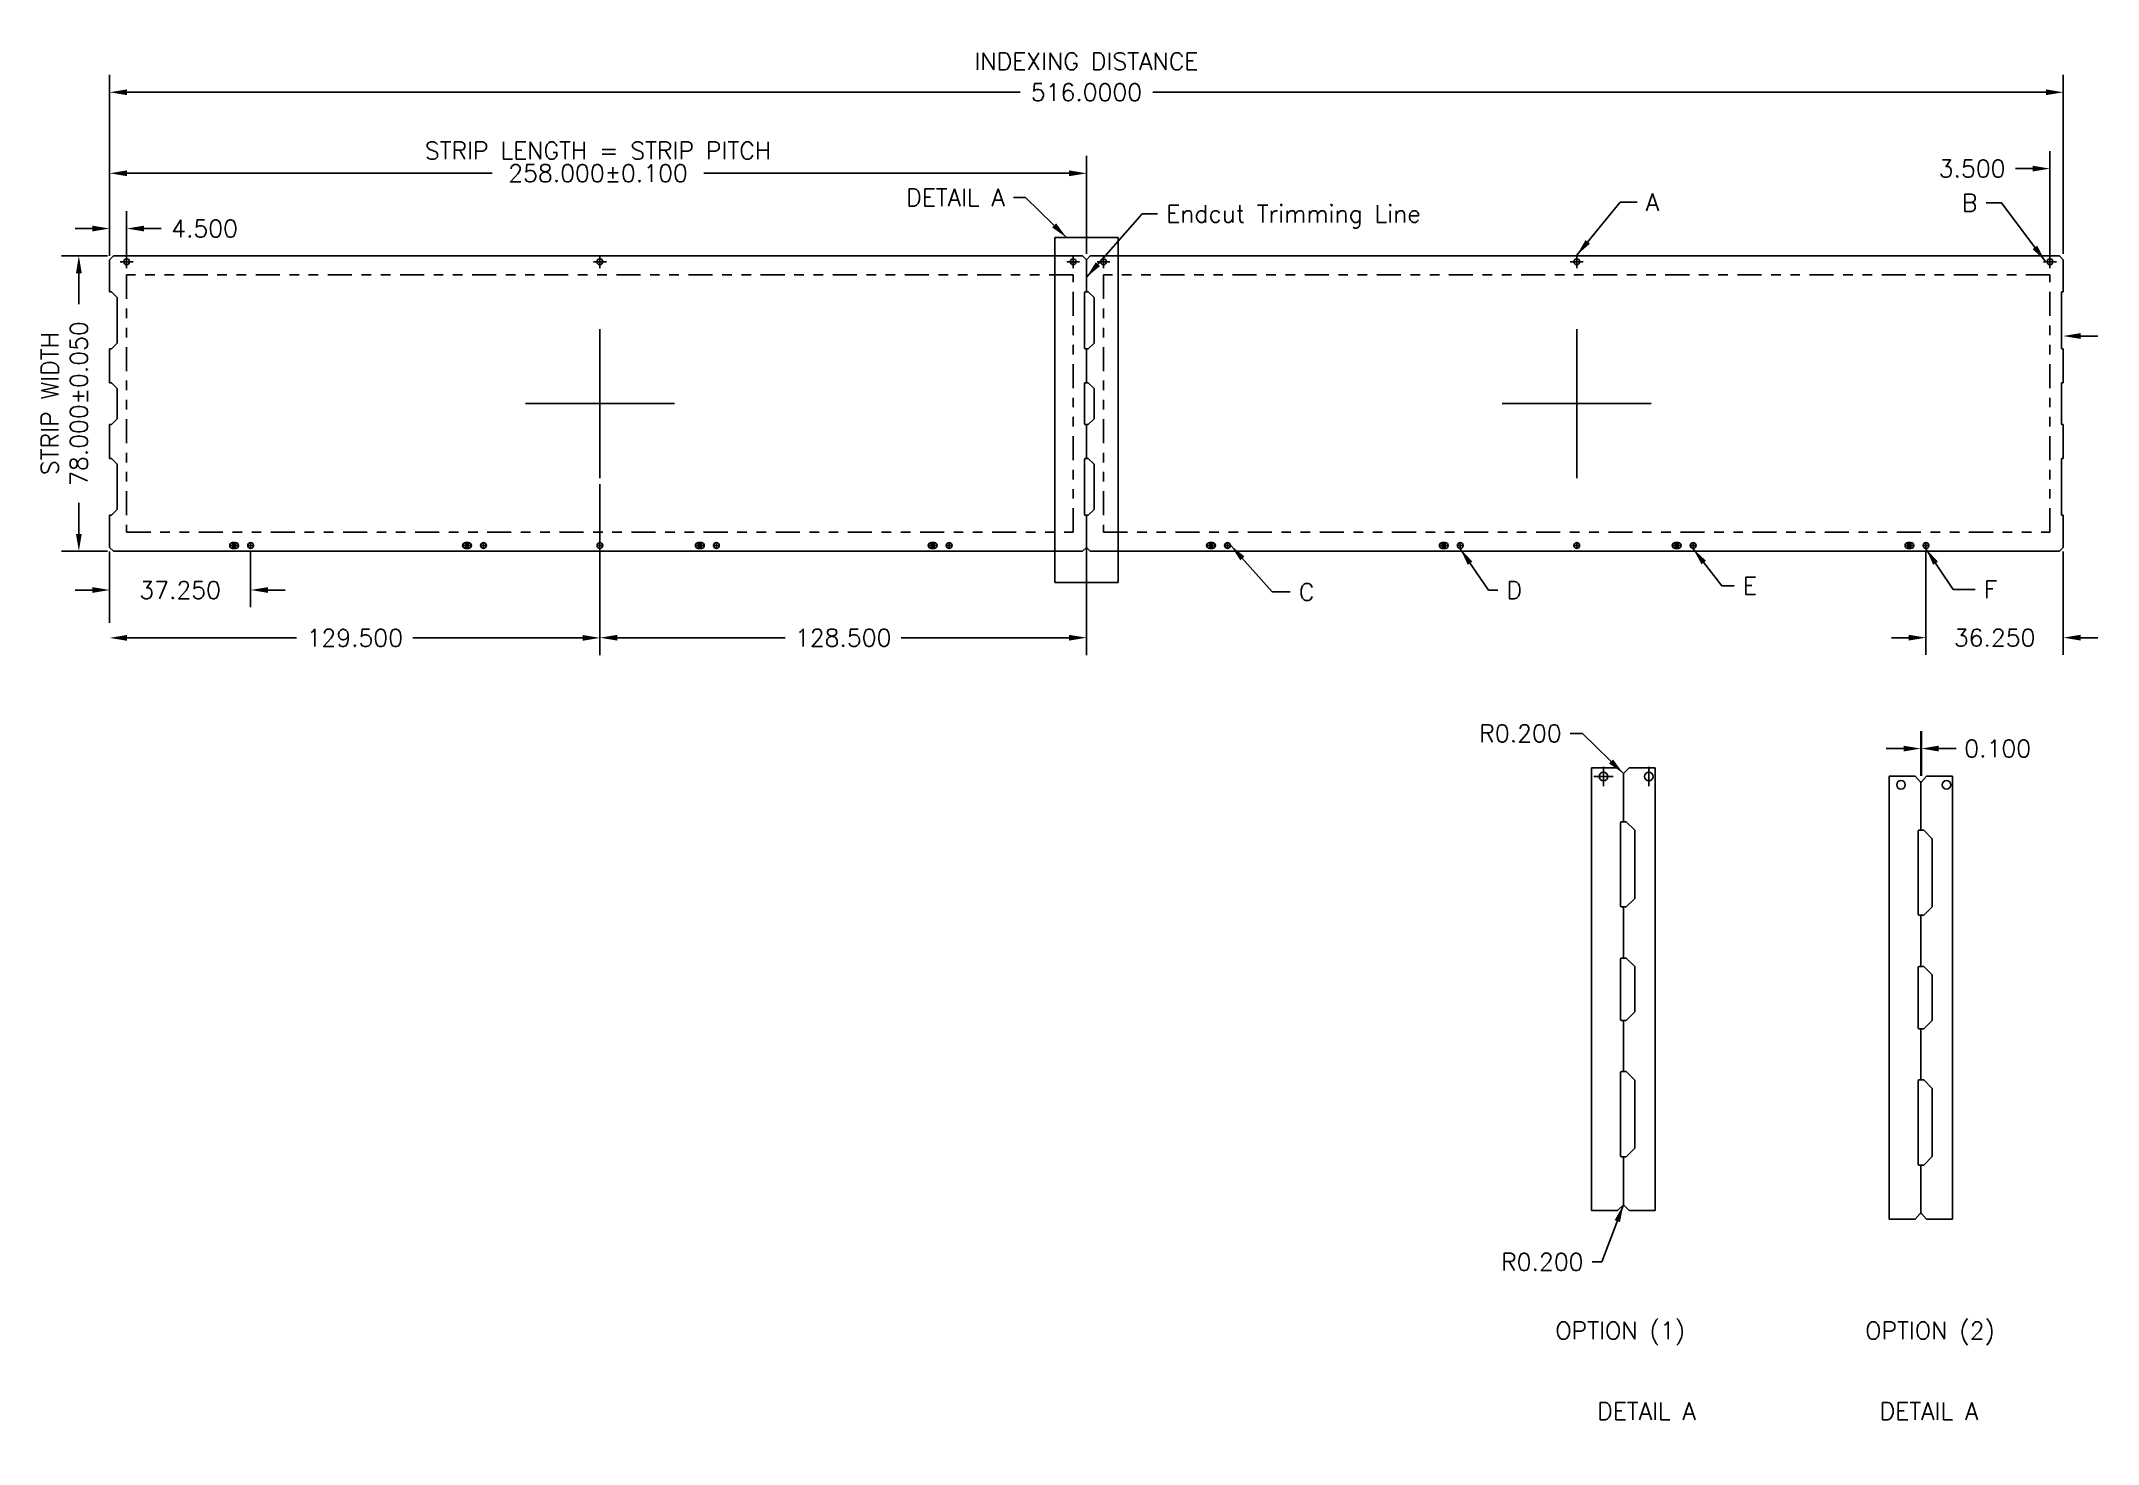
# Model space of a CAD drawing. Extents: x -2.2 to 19.2, y -9.7 to 4.9.
import ezdxf

# ---------------------------------------------------------------- set-up
doc = ezdxf.new("R2010")
doc.units = 0
doc.linetypes.add('CENTER', pattern=[2, 1.25, -0.25, 0.25, -0.25])
doc.linetypes.add('PHANTOM', pattern=[2.5, 1.25, -0.25, 0.25, -0.25, 0.25, -0.25])
doc.layers.get('0').update_dxf_attribs({"linetype": 'CONTINUOUS'})
for name, color, linetype in [('1', 7, 'CONTINUOUS'), ('1D', 4, 'CONTINUOUS'), ('CENTER', 2, 'CENTER'), ('PAGE1', 7, 'CONTINUOUS')]:
    doc.layers.add(name, color=color, linetype=linetype)
doc.styles.get("Standard").update_dxf_attribs({"font": 'simplex8.shx'})
doc.dimstyles.get("Standard").update_dxf_attribs({"dimtxt": 0.18, "dimasz": 0.18, "dimexe": 0.18, "dimexo": 0.0625, "dimgap": 0.09, "dimtad": 0, "dimdec": 4, "dimlfac": 25.4, "dimzin": 0, "dimdsep": 46, "dimtxsty": 'STANDARD', "dimcen": 0.09, "dimadec": 0, "dimazin": 0, "dimtfac": 1, "dimtdec": 4, "dimtofl": 0, "dimtmove": 0, "dimatfit": 3, "dimfxl": 1, "dimtolj": 1, "dimtzin": 0, "dimarcsym": 0})

msp = doc.modelspace()

# ---------------------------------------------------------------- linework, layer by layer
for p, q in [((-1.49921382712786, 2.243460383743524), (-1.4795287877578, 2.243460383743524)), ((8.638581448462695, 2.235586367995495), (8.638581448462695, 1.660783218389155)), ((8.658266487832769, 2.243460383743524), (8.646455464210732, 2.243460383743524)), ((8.658266487833123, 2.24346038374317), (8.677951527203183, 2.24346038374317)), ((18.79606176342368, 2.23558636799514), (18.79606176342368, 1.660783218388801)), ((18.81574680279375, 2.24346038374317), (18.80393577917171, 2.24346038374317)), ((-1.49921382712786, 1.652909202641126), (-1.479528787757779, 1.652909202641126)), ((8.658266487832769, 1.652909202641126), (8.646455464210732, 1.652909202641126)), ((8.658266487833123, 1.652909202640771), (8.677951527203202, 1.652909202640771)), ((18.81574680279375, 1.652909202640771), (18.80393577917171, 1.652909202640771)), ((-1.49921382712786, 1.298578493979746), (-1.479528787757779, 1.298578493979746)), ((8.638581448462695, 1.290704478231717), (8.638581448462695, 0.873381643586029)), ((8.658266487832769, 1.298578493979746), (8.646455464210732, 1.298578493979746)), ((8.658266487833123, 1.298578493979392), (8.677951527203202, 1.298578493979392)), ((18.79606176342368, 1.290704478231362), (18.79606176342368, 0.8733816435856747)), ((18.81574680279375, 1.298578493979392), (18.80393577917171, 1.298578493979392)), ((-1.49921382712786, 0.8655076278379993), (-1.479528787757779, 0.8655076278379993)), ((8.658266487832769, 0.8655076278379993), (8.646455464210732, 0.8655076278379993)), ((8.658266487833123, 0.865507627837645), (8.677951527203202, 0.865507627837645)), ((18.81574680279375, 0.865507627837645), (18.80393577917171, 0.865507627837645)), ((-1.49921382712786, 0.5111769191765774), (-1.479528787757779, 0.5111769191765774)), ((8.638581448462695, 0.5033029034285619), (8.638581448462695, -0.0715002461777488)), ((8.658266487832769, 0.5111769191765774), (8.646455464210732, 0.5111769191765774)), ((8.658266487833123, 0.511176919176223), (8.677951527203202, 0.511176919176223)), ((18.79606176342368, 0.5033029034282075), (18.79606176342368, -0.0715002461781031)), ((18.81574680279375, 0.511176919176223), (18.80393577917171, 0.511176919176223)), ((-1.49921382712786, -0.4140199312171263), (-1.49921382712786, -0.0793742619257785)), ((-1.49921382712786, -0.0793742619257785), (-1.479528787757779, -0.0793742619257785)), ((8.658266487832769, -0.0793742619257785), (8.646455464210732, -0.0793742619257785)), ((8.658266487833123, -0.4140199312174806), (8.658266487833123, -0.0793742619261329)), ((8.658266487833123, -0.0793742619261329), (8.677951527203202, -0.0793742619261329)), ((18.81574680279375, -0.0793742619261329), (18.80393577917171, -0.0793742619261329)), ((14.21186465082508, -3.279756041459592), (14.21186465082508, -4.1419607658691)), ((14.24139220988019, -3.267945017837547), (14.22367567444713, -3.267945017837547)), ((14.24139220988072, -3.26794501783808), (14.27091976893581, -3.26794501783808)), ((14.24139220988019, -4.153771789491145), (14.22367567444713, -4.153771789491145)), ((14.24139220988072, -4.153771789491678), (14.27091976893584, -4.153771789491678)), ((14.21186465082508, -4.697078876105258), (14.21186465082508, -5.323063128073791)), ((14.24139220988019, -4.685267852483214), (14.22367567444713, -4.685267852483214)), ((14.24139220988072, -4.685267852483747), (14.27091976893584, -4.685267852483747)), ((14.24139220988019, -5.334874151695835), (14.22367567444713, -5.334874151695835)), ((14.24139220988072, -5.334874151696368), (14.27091976893584, -5.334874151696368)), ((14.21186465082508, -5.878181238309991), (14.21186465082508, -6.740385962719457)), ((14.24139220988019, -5.866370214687968), (14.22367567444713, -5.866370214687968)), ((14.24139220988072, -5.866370214688501), (14.27091976893584, -5.866370214688501)), ((14.24139220988019, -6.752196986341502), (14.22367567444713, -6.752196986341502)), ((14.24139220988072, -7.254165490279056), (14.24139220988072, -6.752196986342035)), ((14.24139220988072, -6.752196986342035), (14.27091976893584, -6.752196986342035))]:
    msp.add_line(p, q)
for centre, radius in [((-1.322051553303891, 2.557948572720006), 0.03), ((8.835428761657091, 2.557948572719652), 0.03), ((14.50713562061667, -2.796212734373355), 0.045)]:
    msp.add_circle(centre, radius)
at = {"color": 1}
for centre, radius in [((3.599208289407592, 2.557948572720121), 0.03), ((8.520468131735475, 2.557948572719894), 0.03), ((13.75668860436857, 2.557948572719767), 0.03), ((18.67794844669646, 2.557948572719539), 0.03), ((14.03469467573425, -2.796212734372993), 0.045)]:
    msp.add_circle(centre, radius, dxfattribs=at)
for centre, radius, start, end in [((8.646455464210732, 2.235586367995495), 0.0078740157480315, 90, 180), ((18.80393577917171, 2.23558636799514), 0.0078740157480315, 90, 180), ((8.646455464210732, 1.660783218389155), 0.0078740157480315, 180, 270), ((18.80393577917171, 1.660783218388801), 0.0078740157480315, 180, 270), ((8.646455464210732, 1.290704478231717), 0.0078740157480315, 90, 180), ((18.80393577917171, 1.290704478231362), 0.0078740157480315, 90, 180), ((8.646455464210732, 0.873381643586029), 0.0078740157480315, 180, 270), ((18.80393577917171, 0.8733816435856747), 0.0078740157480315, 180, 270), ((8.646455464210732, 0.5033029034285619), 0.0078740157480315, 90, 180), ((18.80393577917171, 0.5033029034282075), 0.0078740157480315, 90, 180), ((8.646455464210732, -0.0715002461777488), 0.0078740157480315, 180, 270), ((18.80393577917171, -0.0715002461781031), 0.0078740157480315, 180, 270), ((14.22367567444713, -3.279756041459592), 0.0118110236220473, 90, 180), ((14.22367567444713, -4.1419607658691), 0.0118110236220473, 180, 270), ((14.22367567444713, -4.697078876105258), 0.0118110236220473, 90, 180), ((14.22367567444713, -5.323063128073791), 0.0118110236220473, 180, 270), ((14.22367567444713, -5.878181238309991), 0.0118110236220473, 90, 180), ((14.22367567444713, -6.740385962719457), 0.0118110236220473, 180, 270)]:
    msp.add_arc(centre, radius, start, end)
at = {"layer": '1', "linetype": 'Continuous'}
for p, q in [((17.276203656361, -2.79428084137222), (17.00501189275981, -2.79428084137222)), ((17.32935326266003, -2.85333595948223), (17.276203656361, -2.79428084137222)), ((17.32935326266003, -2.85333595948223), (17.33525877447088, -2.85333595948223)), ((17.33525877447088, -2.85333595948223), (17.33525877447088, -3.355304463417205)), ((17.34116428628208, -2.85333595948223), (17.33525877447088, -2.85333595948223)), ((17.39431389258111, -2.79428084137222), (17.34116428628208, -2.85333595948223)), ((17.66551489769929, -2.79428084137222), (17.39431389258111, -2.79428084137222)), ((17.30573121541594, -3.367115487039207), (17.30573121541594, -4.229320211445262)), ((17.33525877447088, -3.355304463417205), (17.31754223903799, -3.355304463417205)), ((17.33525877447088, -3.355304463417205), (17.36478633352617, -3.355304463417205)), ((17.36478633352582, -3.355304463417205), (17.45336901069099, -3.443887140582241)), ((17.45336901069099, -3.443887140582241), (17.45336901069099, -4.152548557902228)), ((17.33525877447088, -4.241131235067264), (17.31754223903799, -4.241131235067264)), ((17.33525877447088, -4.241131235067264), (17.33525877447088, -4.772627298057223)), ((17.33525877447088, -4.241131235067264), (17.36478633352617, -4.241131235067264)), ((17.45336901069099, -4.152548557902228), (17.36478633352582, -4.241131235067264)), ((17.30573121541594, -4.784438321679225), (17.30573121541594, -5.410422573645242)), ((17.33525877447088, -4.772627298057223), (17.31754223903799, -4.772627298057223)), ((17.33525877447088, -4.772627298057223), (17.36478633352617, -4.772627298057223)), ((17.36478633352582, -4.772627298057223), (17.45336901069099, -4.861209975222216)), ((17.45336901069099, -4.861209975222216), (17.45336901069099, -5.333650920102208)), ((17.45336901069099, -5.333650920102208), (17.36478633352617, -5.422233597267243)), ((17.33525877447088, -5.422233597267243), (17.31754223903799, -5.422233597267243)), ((17.33525877447088, -5.422233597267243), (17.33525877447088, -5.953729660257245)), ((17.33525877447088, -5.422233597267243), (17.36478633352617, -5.422233597267243)), ((17.30573121541594, -5.965540683879247), (17.30573121541594, -6.827745408285259)), ((17.33525877447088, -5.953729660257245), (17.31754223903799, -5.953729660257245)), ((17.33525877447088, -5.953729660257245), (17.36478633352617, -5.953729660257245)), ((17.36478633352617, -5.953729660257245), (17.45336901069099, -6.042312337422238)), ((17.45336901069099, -6.042312337422238), (17.45336901069099, -6.750973754742226)), ((17.33525877447088, -6.839556431907219), (17.31754223903799, -6.839556431907219)), ((17.33525877447088, -7.341524935842237), (17.33525877447088, -6.839556431907219)), ((17.33525877447088, -6.839556431907219), (17.36478633352617, -6.839556431907219)), ((17.45336901069099, -6.750973754742226), (17.36478633352582, -6.839556431907219)), ((17.00501189275981, -7.400580053952246), (17.276203656361, -7.400580053952246)), ((17.32935326266003, -7.341524935842237), (17.276203656361, -7.400580053952204)), ((17.32935326266003, -7.341524935842237), (17.33525877447088, -7.341524935842237)), ((17.34116428628208, -7.341524935842194), (17.33525877447088, -7.341524935842194)), ((17.39431389258111, -7.400580053952204), (17.34116428628208, -7.341524935842194)), ((17.39431389258111, -7.400580053952246), (17.66551489769929, -7.400580053952246))]:
    msp.add_line(p, q, dxfattribs=at)
for centre in [(17.12856586108596, -2.883572179954548), (17.60100680596603, -2.883572179954548)]:
    msp.add_circle(centre, 0.04499999999982, dxfattribs=at)
for centre, start, end in [((17.31754223903799, -3.367115487039207), 90, 180), ((17.31754223903799, -4.229320211445262), 180, 270), ((17.31754223903799, -4.784438321679225), 90, 180), ((17.31754223903799, -5.410422573645242), 180, 270), ((17.31754223903799, -5.965540683879247), 90, 180), ((17.31754223903799, -6.827745408285259), 180, 270)]:
    msp.add_arc(centre, 0.011811023622, start, end, dxfattribs=at)
at = {"layer": '1D'}
for p, q in [((-1.49921382712786, 2.640606053034851), (-1.49921382712786, 4.500484631890962)), ((18.8157468027934, 2.640606053034851), (18.8157468027934, 4.500484631890962)), ((-1.31921382712786, 4.320484631890963), (7.968266487832769, 4.320484631890963)), ((18.6357468027934, 4.320484631890963), (9.348266487832769, 4.320484631890963)), ((-1.49921382712786, 2.640606053034851), (-1.49921382712786, 3.657655014857986)), ((8.658266487832769, 2.640606053034851), (8.658266487832769, 3.657655014857986)), ((18.67794844669646, 2.620448572719539), (18.67794844669646, 3.706454787400843)), ((18.81574680279375, 2.640606053034503), (18.81574680279375, 3.706454787400843)), ((-1.31921382712786, 3.477655014857987), (2.478097758923882, 3.477655014857987)), ((8.47826648783277, 3.477655014857987), (4.680954901781025, 3.477655014857987)), ((18.49794844669646, 3.526454787400844), (18.31794844669646, 3.526454787400844)), ((-1.49921382712786, 2.620448572720006), (-1.49921382712786, 3.082739197550516)), ((-1.322051553303891, 2.620448572720006), (-1.322051553303891, 3.082739197550516)), ((-1.67921382712786, 2.902739197550516), (-1.85921382712786, 2.902739197550516)), ((-1.142051553303891, 2.902739197550516), (-0.9620515533038912, 2.902739197550516)), ((8.328014985363028, 2.809243630421492), (8.328014985363032, -0.777985824272065)), ((8.328014985363028, 2.809243630421492), (8.988517990302508, 2.809243630421493)), ((8.988517990302508, 2.809243630421493), (8.988517990302508, -0.777985824272065)), ((-1.522343748387693, 2.617476131775006), (-1.999056785116685, 2.617476131775006)), ((-1.819056785116686, 2.437476131775006), (-1.819056785116686, 2.114900203766004)), ((3.599208289261358, 0.3073674726997666), (3.599208289362028, 1.856718649118192)), ((13.75668860422235, 0.3073674726992985), (13.75668860432302, 1.856718649117724)), ((18.99574680279375, 1.784763171855395), (19.17574680279375, 1.784763171855395)), ((2.82453270110248, 1.082043060908979), (4.373883877520906, 1.082043060908979)), ((12.98201301606347, 1.082043060908511), (14.53136419248189, 1.082043060908511)), ((3.599208289261358, 0.2448674726997666), (3.599208289261358, -1.200069233645699)), ((3.599208289261358, 0.2448674726997666), (3.599208289261358, -1.533428733416876)), ((-1.819056785116686, -0.2733900099572818), (-1.819056785116686, 0.04918591805172)), ((8.658266487833123, -0.1418742619261328), (8.658266487833123, -1.533428733416876)), ((-1.522343748387697, -0.4533900099572819), (-1.999056785116686, -0.4533900099572817)), ((-1.49921382712786, -0.456362450902148), (-1.49921382712786, -1.03729304938755)), ((-1.49921382712786, -0.4765199312171263), (-1.49921382712786, -1.200069233645699)), ((-0.0326814745637449, -0.456362450902148), (-0.032681474563745, -1.03729304938755)), ((17.3885783679563, -0.4563624509024418), (17.3885783679563, -1.533016884596072)), ((18.81574680279375, -0.4563624509024418), (18.81574680279375, -1.533016884596072)), ((8.32801498536303, -0.777985824272065), (8.988517990302508, -0.777985824272065)), ((-1.67921382712786, -0.8572930493875504), (-1.85921382712786, -0.8572930493875504)), ((0.147318525436255, -0.8572930493875504), (0.327318525436255, -0.8572930493875504)), ((-1.31921382712786, -1.355176462173403), (0.4457115167810344, -1.355176462173403)), ((3.419208289261358, -1.355176462173403), (1.654282945352463, -1.355176462173403)), ((3.779208289261358, -1.353428733416876), (5.524451674261526, -1.353428733416876)), ((8.478266487833123, -1.353428733416876), (6.733023102832954, -1.353428733416876)), ((17.2085783679563, -1.353016884596073), (17.0285783679563, -1.353016884596073)), ((18.99574680279375, -1.353016884596073), (19.17574680279375, -1.353016884596073)), ((17.33525877447088, -2.79083595948223), (17.33525877447088, -2.326565277526476)), ((17.34116428628208, -2.79083595948223), (17.34116428628208, -2.326565277526476)), ((17.15525877447088, -2.506565277526476), (16.97525877447089, -2.506565277526476)), ((17.52116428628208, -2.506565277526476), (17.70116428628208, -2.506565277526476)), ((13.91114070741045, -2.706921395790324), (13.91114070741046, -7.313220608388752)), ((14.57164371234993, -2.706921395790324), (14.57164371234993, -7.313220608389276)), ((17.00501189275981, -2.794280841371516), (17.00501189275981, -7.400580053969944)), ((17.66551489769929, -2.794280841371516), (17.66551489769929, -7.400580053970468))]:
    msp.add_line(p, q, dxfattribs=at)
at = {"layer": '1D', "color": 6, "linetype": 'PHANTOM', "ltscale": 0.2}
for points in [[(-1.322051553303879, -0.2565396209809023), (8.520468131735475, -0.2565396209809023), (8.520468131735475, 2.420625733349822), (-1.322051553303893, 2.420625733349808)], [(8.835428761657102, -0.2565396209812567), (18.67794844669646, -0.2565396209812567), (18.67794844669646, 2.420625733349468), (8.83542876165709, 2.420625733349454)]]:
    msp.add_lwpolyline(points, close=True, dxfattribs=at)
at = {"layer": '1D'}
for points in [[(-1.31921382712786, 4.350484631890963), (-1.31921382712786, 4.290484631890963), (-1.49921382712786, 4.320484631890963)], [(18.6357468027934, 4.350484631890963), (18.6357468027934, 4.290484631890963), (18.8157468027934, 4.320484631890963)], [(-1.31921382712786, 3.507655014857987), (-1.31921382712786, 3.447655014857987), (-1.49921382712786, 3.477655014857987)], [(8.47826648783277, 3.507655014857987), (8.47826648783277, 3.447655014857987), (8.658266487832769, 3.477655014857987)], [(18.49794844669646, 3.556454787400844), (18.49794844669646, 3.496454787400844), (18.67794844669646, 3.526454787400844)], [(-1.67921382712786, 2.932739197550516), (-1.67921382712786, 2.872739197550517), (-1.49921382712786, 2.902739197550516)], [(-1.142051553303891, 2.932739197550516), (-1.142051553303891, 2.872739197550517), (-1.322051553303891, 2.902739197550516)], [(-1.849056785116686, 2.437476131775006), (-1.789056785116686, 2.437476131775006), (-1.819056785116685, 2.617476131775006)], [(18.99574680279375, 1.814763171855395), (18.99574680279375, 1.754763171855395), (18.81574680279375, 1.784763171855395)], [(-1.849056785116686, -0.2733900099572818), (-1.789056785116686, -0.2733900099572818), (-1.819056785116686, -0.4533900099572818)], [(-1.67921382712786, -0.8272930493875502), (-1.67921382712786, -0.8872930493875504), (-1.49921382712786, -0.8572930493875504)], [(0.147318525436255, -0.8272930493875502), (0.147318525436255, -0.8872930493875504), (-0.032681474563745, -0.8572930493875504)], [(-1.31921382712786, -1.325176462173403), (-1.31921382712786, -1.385176462173403), (-1.49921382712786, -1.355176462173403)], [(3.419208289261358, -1.325176462173403), (3.419208289261358, -1.385176462173403), (3.599208289261358, -1.355176462173403)], [(3.779208289261358, -1.323428733416876), (3.779208289261358, -1.383428733416876), (3.599208289261358, -1.353428733416876)], [(8.478266487833123, -1.323428733416876), (8.478266487833123, -1.383428733416876), (8.658266487833123, -1.353428733416876)], [(17.2085783679563, -1.323016884596073), (17.2085783679563, -1.383016884596073), (17.3885783679563, -1.353016884596073)], [(18.99574680279375, -1.323016884596073), (18.99574680279375, -1.383016884596073), (18.81574680279375, -1.353016884596073)], [(17.15525877447088, -2.476565277526476), (17.15525877447088, -2.536565277526476), (17.33525877447088, -2.506565277526476)], [(17.52116428628208, -2.476565277526476), (17.52116428628208, -2.536565277526476), (17.34116428628208, -2.506565277526476)]]:
    msp.add_solid(points, dxfattribs=at)
at = {"layer": 'CENTER', "ltscale": 0.4}
for p, q in [((-1.322051553303891, 2.491019438861739), (-1.322051553303891, 2.624877706578273)), ((-1.322051553303891, 2.491019438861853), (-1.322051553303891, 2.624877706578387)), ((8.835428761657091, 2.491019438861385), (8.835428761657091, 2.624877706577918)), ((8.835428761657091, 2.491019438861499), (8.835428761657091, 2.624877706578032)), ((-1.388705096610967, 2.557948572720006), (-1.254846828894427, 2.557948572720006)), ((8.768775218350015, 2.557948572719652), (8.902633486066556, 2.557948572719652)), ((14.50713562061667, -2.896606435160755), (14.50713562061667, -2.695819033585955)), ((14.50713562061667, -2.896606435160585), (14.50713562061667, -2.695819033585785))]:
    msp.add_line(p, q, dxfattribs=at)
at = {"layer": 'CENTER', "color": 1, "ltscale": 0.4}
for p, q in [((3.599208289407599, 2.491019438861741), (3.599208289407599, 2.624877706578274)), ((3.599208289407599, 2.491019438861741), (3.599208289407599, 2.624877706578274)), ((3.599208289407592, 2.491019438861854), (3.599208289407592, 2.624877706578388)), ((8.520468131735475, 2.491019438861741), (8.520468131735475, 2.624877706578274)), ((8.520468131735475, 2.491019438861627), (8.520468131735475, 2.62487770657816)), ((13.75668860436858, 2.491019438861386), (13.75668860436858, 2.62487770657792)), ((13.75668860436858, 2.491019438861386), (13.75668860436858, 2.62487770657792)), ((13.75668860436857, 2.4910194388615), (13.75668860436857, 2.624877706578033)), ((18.67794844669646, 2.491019438861386), (18.67794844669646, 2.62487770657792)), ((18.67794844669646, 2.491019438861273), (18.67794844669646, 2.624877706577806)), ((3.532279155549332, 2.557948572720007), (3.666137423265872, 2.557948572720007)), ((8.45353899787721, 2.557948572719894), (8.58739726559375, 2.557948572719894)), ((13.68975947051031, 2.557948572719653), (13.82361773822685, 2.557948572719653)), ((18.61101931283819, 2.557948572719539), (18.74487758055473, 2.557948572719539)), ((14.03469467573425, -2.896606435160222), (14.03469467573425, -2.695819033585422)), ((14.03469467573425, -2.896606435160393), (14.03469467573425, -2.695819033585593)), ((13.93430097494685, -2.796212734372993), (14.13508837652166, -2.796212734372993))]:
    msp.add_line(p, q, dxfattribs=at)
at = {"layer": 'PAGE1'}
for p, q in [((-1.459843748387719, 2.617476131775006), (-1.49921382712786, 2.578106053034858)), ((-1.49921382712786, 2.578106053034858), (-1.49921382712786, 2.243460383743524)), ((8.618896409092635, 2.617476131775006), (-1.459843748387719, 2.617476131775006)), ((8.658266487832769, 2.578106053034858), (8.618896409092635, 2.617476131775006)), ((8.697636566573264, 2.617476131774652), (8.658266487833123, 2.578106053034503)), ((8.658266487832769, 2.243460383743524), (8.658266487832769, 2.578106053034858)), ((8.658266487833123, 2.578106053034503), (8.658266487833123, 2.24346038374317)), ((18.77637672405362, 2.617476131774652), (8.697636566573264, 2.617476131774652)), ((18.81574680279375, 2.578106053034503), (18.77637672405362, 2.617476131774652)), ((18.81574680279375, 2.24346038374317), (18.81574680279375, 2.578106053034503)), ((-1.4795287877578, 2.243460383743524), (-1.420473669647563, 2.184405265633259)), ((-1.420473669647563, 2.184405265633259), (-1.420473669647542, 1.711964320751391)), ((8.677951527203183, 2.24346038374317), (8.73700664531342, 2.184405265632904)), ((8.73700664531342, 2.184405265632904), (8.73700664531344, 1.711964320751037)), ((-1.420473669647542, 1.711964320751391), (-1.4795287877578, 1.652909202641126)), ((8.73700664531344, 1.711964320751037), (8.677951527203183, 1.652909202640771)), ((-1.49921382712786, 1.652909202641126), (-1.49921382712786, 1.298578493979746)), ((8.658266487832769, 1.298578493979746), (8.658266487832769, 1.652909202641126)), ((8.658266487833123, 1.652909202640771), (8.658266487833123, 1.298578493979392)), ((18.81574680279375, 1.298578493979392), (18.81574680279375, 1.652909202640771)), ((-1.4795287877578, 1.298578493979746), (-1.420473669647542, 1.239523375869495)), ((8.677951527203183, 1.298578493979392), (8.73700664531344, 1.239523375869141)), ((-1.420473669647542, 1.239523375869495), (-1.420473669647542, 0.9245627459482506)), ((8.73700664531344, 1.239523375869141), (8.73700664531344, 0.9245627459478962)), ((-1.49921382712786, 0.8655076278379993), (-1.49921382712786, 0.5111769191765774)), ((-1.420473669647542, 0.9245627459482506), (-1.479528787757757, 0.8655076278379993)), ((8.658266487832769, 0.5111769191765774), (8.658266487832769, 0.8655076278379993)), ((8.658266487833123, 0.865507627837645), (8.658266487833123, 0.511176919176223)), ((8.73700664531344, 0.9245627459478962), (8.677951527203225, 0.865507627837645)), ((18.81574680279375, 0.511176919176223), (18.81574680279375, 0.865507627837645)), ((-1.479528787757757, 0.5111769191765774), (-1.420473669647542, 0.4521218010663546)), ((-1.420473669647542, 0.4521218010663546), (-1.420473669647542, -0.0203191438155557)), ((8.677951527203225, 0.511176919176223), (8.73700664531344, 0.4521218010660002)), ((8.73700664531344, 0.4521218010660002), (8.73700664531344, -0.0203191438159101)), ((-1.420473669647542, -0.0203191438155557), (-1.479528787757779, -0.0793742619257785)), ((8.658266487832769, -0.4140199312171263), (8.658266487832755, -0.0793742619257785)), ((8.73700664531344, -0.0203191438159101), (8.677951527203202, -0.0793742619261329)), ((18.81574680279375, -0.4140199312174806), (18.81574680279374, -0.0793742619261329)), ((-1.49921382712786, -0.4140199312171263), (-1.459843748387697, -0.4533900099572748)), ((-0.2555948603905094, -0.3938624509021622), (-0.1847287186582349, -0.3938624509021622)), ((-0.2398468288944784, -0.3938624509021622), (-0.1689806871621897, -0.3938624509021622)), ((-0.2240987973983906, -0.3938624509021622), (-0.1532326556661161, -0.3938624509021622)), ((-0.2201617895243828, -0.4292955217682959), (-0.2201617895243828, -0.3584293800360143)), ((-0.2044137580283163, -0.4292955217682959), (-0.2044137580283163, -0.3584293800360143)), ((-0.1886657265322498, -0.4292955217682959), (-0.1886657265322498, -0.3584293800360143)), ((-0.0681145454298857, -0.393862450902148), (0.002751596302403, -0.393862450902148)), ((2.165664982129179, -0.3938624509021622), (2.236531123861453, -0.3938624509021622)), ((2.18141301362521, -0.3938624509021622), (2.252279155357499, -0.3938624509021622)), ((2.197161045121291, -0.3938624509021622), (2.268027186853565, -0.3938624509021622)), ((2.201098052995305, -0.4292955217682959), (2.201098052995305, -0.3584293800360143)), ((2.216846084491372, -0.4292955217682959), (2.216846084491372, -0.3584293800360143)), ((2.232594115987438, -0.4292955217682959), (2.232594115987438, -0.3584293800360143)), ((3.563775218349647, -0.3938624509021622), (3.634641360081936, -0.3938624509021622)), ((3.599208289215795, -0.3584293800360143), (3.599208289215795, -0.4292955217682959)), ((4.58692482464886, -0.3938624509021622), (4.657790966381135, -0.3938624509021622)), ((4.602672856144891, -0.3938624509021622), (4.67353899787718, -0.3938624509021622)), ((4.618420887640979, -0.3938624509021622), (4.689287029373247, -0.3938624509021622)), ((4.622357895514987, -0.4292955217682959), (4.622357895514987, -0.3584293800360143)), ((4.638105927011054, -0.4292955217682959), (4.638105927011054, -0.3584293800360143)), ((4.65385395850712, -0.4292955217682959), (4.65385395850712, -0.3584293800360143)), ((7.008184667168549, -0.3938624509021622), (7.079050808900817, -0.3938624509021622)), ((7.02393269866458, -0.3938624509021622), (7.094798840396869, -0.3938624509021622)), ((7.039680730160661, -0.3938624509021622), (7.110546871892935, -0.3938624509021622)), ((7.043617738034676, -0.4292955217682959), (7.043617738034676, -0.3584293800360143)), ((7.059365769530742, -0.4292955217682959), (7.059365769530742, -0.3584293800360143)), ((7.075113801026809, -0.4292955217682959), (7.075113801026809, -0.3584293800360143)), ((8.6188964090926, -0.4533900099572748), (8.658266487832769, -0.4140199312171263)), ((8.658266487833123, -0.4140199312174806), (8.697636566573285, -0.4533900099576292)), ((9.901885454570474, -0.3938624509025166), (9.972751596302748, -0.3938624509025166)), ((9.917633486066505, -0.3938624509025166), (9.988499627798793, -0.3938624509025166)), ((9.933381517562593, -0.3938624509025166), (10.00424765929486, -0.3938624509025166)), ((9.9373185254366, -0.4292955217686503), (9.9373185254366, -0.3584293800363687)), ((9.953066556932667, -0.4292955217686503), (9.953066556932667, -0.3584293800363687)), ((9.968814588428733, -0.4292955217686503), (9.968814588428733, -0.3584293800363687)), ((10.0893657695311, -0.3938624509025024), (10.16023191126338, -0.3938624509025024)), ((12.32314529709016, -0.3938624509025166), (12.39401143882244, -0.3938624509025166)), ((12.33889332858619, -0.3938624509025166), (12.40975947031848, -0.3938624509025166)), ((12.35464136008227, -0.3938624509025166), (12.42550750181455, -0.3938624509025166)), ((12.35857836795629, -0.4292955217686503), (12.35857836795629, -0.3584293800363687)), ((12.37432639945235, -0.4292955217686503), (12.37432639945235, -0.3584293800363687)), ((12.39007443094842, -0.4292955217686503), (12.39007443094842, -0.3584293800363687)), ((13.72125553331063, -0.3938624509025166), (13.79212167504292, -0.3938624509025166)), ((13.75668860417678, -0.3584293800363687), (13.75668860417678, -0.4292955217686503)), ((14.74440513960984, -0.3938624509025166), (14.81527128134212, -0.3938624509025166)), ((14.76015317110587, -0.3938624509025166), (14.83101931283816, -0.3938624509025166)), ((14.77590120260196, -0.3938624509025166), (14.84676734433423, -0.3938624509025166)), ((14.77983821047597, -0.4292955217686503), (14.77983821047597, -0.3584293800363687)), ((14.79558624197204, -0.4292955217686503), (14.79558624197204, -0.3584293800363687)), ((14.8113342734681, -0.4292955217686503), (14.8113342734681, -0.3584293800363687)), ((17.16566498212953, -0.3938624509025166), (17.2365311238618, -0.3938624509025166)), ((17.18141301362556, -0.3938624509025166), (17.25227915535785, -0.3938624509025166)), ((17.19716104512164, -0.3938624509025166), (17.26802718685392, -0.3938624509025166)), ((17.20109805299566, -0.4292955217686503), (17.20109805299566, -0.3584293800363687)), ((17.21684608449173, -0.4292955217686503), (17.21684608449173, -0.3584293800363687)), ((17.23259411598779, -0.4292955217686503), (17.23259411598779, -0.3584293800363687)), ((18.77637672405358, -0.4533900099576292), (18.81574680279375, -0.4140199312174806)), ((-1.459843748387697, -0.4533900099572748), (8.6188964090926, -0.4533900099572748)), ((8.697636566573285, -0.4533900099576292), (18.77637672405358, -0.4533900099576292)), ((14.18233709176999, -2.706921395790324), (13.91114070741046, -2.706921395790327)), ((14.24139220988019, -2.765976513900547), (14.18233709176999, -2.706921395790324)), ((14.30044732799093, -2.706921395790857), (14.24139220988072, -2.76597651390108)), ((14.24139220988019, -3.267945017837547), (14.24139220988019, -2.765976513900547)), ((14.24139220988072, -2.76597651390108), (14.24139220988072, -3.26794501783808)), ((14.57164371234993, -2.706921395790857), (14.30044732799093, -2.706921395790857)), ((14.27091976893581, -3.26794501783808), (14.35950244610117, -3.356527695003478)), ((14.35950244610117, -3.356527695003478), (14.3595024461012, -4.065189112326279)), ((14.24139220988019, -4.685267852483214), (14.24139220988019, -4.153771789491145)), ((14.24139220988072, -4.153771789491678), (14.24139220988072, -4.685267852483747)), ((14.3595024461012, -4.065189112326279), (14.27091976893581, -4.153771789491678)), ((14.27091976893581, -4.685267852483747), (14.3595024461012, -4.773850529649124)), ((14.3595024461012, -4.773850529649124), (14.3595024461012, -5.246291474530991)), ((14.24139220988019, -5.866370214687968), (14.24139220988019, -5.334874151695835)), ((14.24139220988072, -5.334874151696368), (14.24139220988072, -5.866370214688501)), ((14.3595024461012, -5.246291474530991), (14.27091976893587, -5.334874151696368)), ((14.27091976893587, -5.866370214688501), (14.3595024461012, -5.954952891853835)), ((14.3595024461012, -5.954952891853835), (14.3595024461012, -6.663614309176701)), ((14.24139220988019, -7.254165490278523), (14.24139220988017, -6.752196986341502)), ((14.3595024461012, -6.663614309176701), (14.27091976893584, -6.752196986342035)), ((14.18233709176994, -7.313220608388746), (14.24139220988019, -7.254165490278523)), ((14.24139220988072, -7.254165490279056), (14.30044732799096, -7.313220608389279)), ((13.91114070741045, -7.31322060838875), (14.18233709176994, -7.313220608388746)), ((14.30044732799096, -7.313220608389279), (14.57164371234993, -7.313220608389279))]:
    msp.add_line(p, q, dxfattribs=at)
at = {"layer": 'PAGE1', "color": 1}
for p, q in [((-0.0326814745637449, -0.4292955217682959), (-0.0326814745637449, -0.3584293800360143)), ((2.353145297089795, -0.393862450902148), (2.424011438822084, -0.393862450902148)), ((2.388578367955943, -0.4292955217682959), (2.388578367955943, -0.3584293800360143)), ((4.774405139609484, -0.393862450902148), (4.845271281341773, -0.393862450902148)), ((4.809838210475625, -0.4292955217682959), (4.809838210475625, -0.3584293800360143)), ((7.195664982129166, -0.393862450902148), (7.266531123861454, -0.393862450902148)), ((7.231098052995314, -0.4292955217682959), (7.231098052995314, -0.3584293800360143)), ((10.12479884039723, -0.4292955217686503), (10.12479884039723, -0.3584293800363687)), ((12.51062561205078, -0.3938624509025024), (12.58149175378307, -0.3938624509025024)), ((12.54605868291692, -0.4292955217686503), (12.54605868291692, -0.3584293800363687)), ((14.93188545457047, -0.3938624509025024), (15.00275159630275, -0.3938624509025024)), ((14.96731852543661, -0.4292955217686503), (14.96731852543661, -0.3584293800363687)), ((17.35314529709015, -0.3938624509025024), (17.42401143882244, -0.3938624509025024)), ((17.3885783679563, -0.4292955217686503), (17.3885783679563, -0.3584293800363687))]:
    msp.add_line(p, q, dxfattribs=at)
at = {"layer": 'PAGE1'}
for points in [[(-0.1886657265322498, -0.4238624509021634, 0.9999999999999998), (-0.1886657265322498, -0.3638624509021611), (-0.2201617895243828, -0.3638624509021611, 0.9999999999999998), (-0.2201617895243828, -0.4238624509021634)], [(2.232594115987438, -0.4238624509021634, 0.9999999999999998), (2.232594115987438, -0.3638624509021611), (2.201098052995305, -0.3638624509021611, 0.9999999999999998), (2.201098052995305, -0.4238624509021634)], [(4.65385395850712, -0.4238624509021634, 0.9999999999999998), (4.65385395850712, -0.3638624509021611), (4.622357895514987, -0.3638624509021611, 0.9999999999999998), (4.622357895514987, -0.4238624509021634)], [(7.075113801026809, -0.4238624509021634, 0.9999999999999998), (7.075113801026809, -0.3638624509021611), (7.043617738034676, -0.3638624509021611, 0.9999999999999998), (7.043617738034676, -0.4238624509021634)], [(9.968814588428733, -0.4238624509025178, 0.9999999999999998), (9.968814588428733, -0.3638624509025154), (9.9373185254366, -0.3638624509025154, 0.9999999999999998), (9.9373185254366, -0.4238624509025178)], [(12.39007443094842, -0.4238624509025178, 0.9999999999999998), (12.39007443094842, -0.3638624509025154), (12.35857836795629, -0.3638624509025154, 0.9999999999999998), (12.35857836795629, -0.4238624509025178)], [(14.8113342734681, -0.4238624509025178, 0.9999999999999998), (14.8113342734681, -0.3638624509025154), (14.77983821047597, -0.3638624509025154, 0.9999999999999998), (14.77983821047597, -0.4238624509025178)], [(17.23259411598779, -0.4238624509025178, 0.9999999999999998), (17.23259411598779, -0.3638624509025154), (17.20109805299566, -0.3638624509025154, 0.9999999999999998), (17.20109805299566, -0.4238624509025178)]]:
    msp.add_lwpolyline(points, format="xyb", close=True, dxfattribs=at)
at = {"layer": 'PAGE1', "color": 1}
for centre in [(-0.0326814745637449, -0.393862450902148), (2.388578367955943, -0.393862450902148), (4.809838210475625, -0.393862450902148), (7.231098052995314, -0.393862450902148), (10.12479884039723, -0.3938624509025024), (12.54605868291692, -0.3938624509025024), (14.96731852543661, -0.3938624509025024), (17.3885783679563, -0.3938624509025024)]:
    msp.add_circle(centre, 0.03, dxfattribs=at)
at = {"layer": 'PAGE1'}
for centre in [(3.599208289215795, -0.3938624509021622), (13.75668860417678, -0.3938624509025166)]:
    msp.add_circle(centre, 0.03, dxfattribs=at)

# ---------------------------------------------------------------- texts
at = {"layer": '1D', "char_height": 0.18}
for s, insert, attachment_point in [('\\A1;INDEXING DISTANCE', (8.658266487832769, 4.642345250142625), 5), ('\\A1;516.0000', (8.658266487832769, 4.320484631890963), 5), ('\\A1;STRIP LENGTH = STRIP PITCH', (3.579526330352454, 3.713641308640035), 5), ('\\A1;258.000%%P0.100', (3.579526330352454, 3.477655014857987), 5), ('\\A1;3.500', (17.86794844669646, 3.526454787400844), 5), ('\\A1;DETAIL A', (7.80962047273017, 3.136734249864747), 9), ('\\A1;A', (14.47468810950394, 3.266522619327101), 1), ('\\A1;B', (17.92419634097601, 3.08060518930316), 9), ('\\A1;Endcut Trimming Line', (9.488008897162638, 3.147442269270495), 1), ('\\A1;4.500', (-0.5120515533038914, 2.902739197550516), 5), ('\\A1;37.250', (-0.7659476508458029, -0.8572930493875504), 5), ('\\A1;C', (10.86815329375732, -0.7878911028489348), 1), ('\\A1;D', (13.02615667337974, -0.7684673426884138), 1), ('\\A1;E', (15.48484704835286, -0.7231704579753888), 1), ('\\A1;F', (17.98947667362537, -0.7609128778500782), 1), ('\\A1;129.500', (1.049997231066748, -1.355176462173403), 5), ('\\A1;128.500', (6.12873738854724, -1.353428733416876), 5), ('\\A1;36.250', (18.10216258537503, -1.353016884596073), 5), ('\\A1;R0.200', (13.59961936623456, -2.438485894458001), 9), ('\\A1;0.100', (18.13402142913922, -2.506565277526476), 5), ('\\A1;R0.200', (13.82693289843407, -7.937295651991381), 9), ('\\A1;OPTION (1)', (14.88405315590892, -8.711045911526082), 9), ('\\A1;OPTION (2)', (18.10549712270875, -8.711045911526082), 9), ('\\A1;DETAIL A', (14.99546595695443, -9.488849958219458), 9), ('\\A1;DETAIL A', (17.93297300444947, -9.488849958219458), 9)]:
    msp.add_mtext(s, dxfattribs=dict(at, insert=insert, attachment_point=attachment_point))
at = {"layer": '1D', "char_height": 0.18, "attachment_point": 5, "rotation": 90}
for s, insert in [('\\A1;STRIP WIDTH', (-2.121392259716913, 1.082043060908862)), ('\\A1;78.000%%P0.050', (-1.819056785116686, 1.082043060908862))]:
    msp.add_mtext(s, dxfattribs=dict(at, insert=insert))

# ---------------------------------------------------------------- leaders
at = {"layer": '1D', "annotation_type": 0, "has_hookline": 1, "hookline_direction": 1}
for points, text_width in [([(8.4513933163758, 2.809243630422193), (8.025359699238983, 3.226734249864747), (7.89962047273017, 3.226734249864747)], 1.199999999999999), ([(13.75669168468318, 2.625350147523271), (14.20904378263015, 3.176522619327101), (14.38468810950394, 3.176522619327101)], 0.1371428571428571), ([(18.62904300659243, 2.562647701250359), (18.17480555996712, 3.170605189303159), (18.01419634097601, 3.170605189303159)], 0.12), ([(8.658266487832769, 2.396148621693669), (9.238664888101537, 3.057442269270495), (9.39800889716264, 3.057442269270495)], 2.974285714285715), ([(10.16023191126303, -0.3938624509021622), (10.59021907814986, -0.8778911028489346), (10.77815329375733, -0.8778911028489346)], 0.1285714285714286), ([(12.54605868291657, -0.429295521768303), (12.83894946571217, -0.8584673426884137), (12.93615667337974, -0.8584673426884137)], 0.12), ([(14.96731852543625, -0.429295521768303), (15.26523715734595, -0.8131704579753886), (15.39484704835286, -0.8131704579753886)], 0.1114285714285714), ([(17.38857836795594, -0.429295521768303), (17.67020328190438, -0.850912877850078), (17.89947667362537, -0.850912877850078)], 0.1114285714285714), ([(14.24139220988019, -2.765976513900554), (13.81535859274337, -2.348485894458001), (13.68961936623456, -2.348485894458001)], 0.8999999999999996), ([(14.24139220988037, -7.254165490278702), (14.01930725893417, -7.847295651991381), (13.91693289843407, -7.847295651991381)], 0.8999999999999996)]:
    msp.add_leader(points, dimstyle='STANDARD', override={"dimgap": 0.09, "dimtad": 0}, dxfattribs=dict(at, text_width=text_width))

doc.saveas('drawing.dxf')
